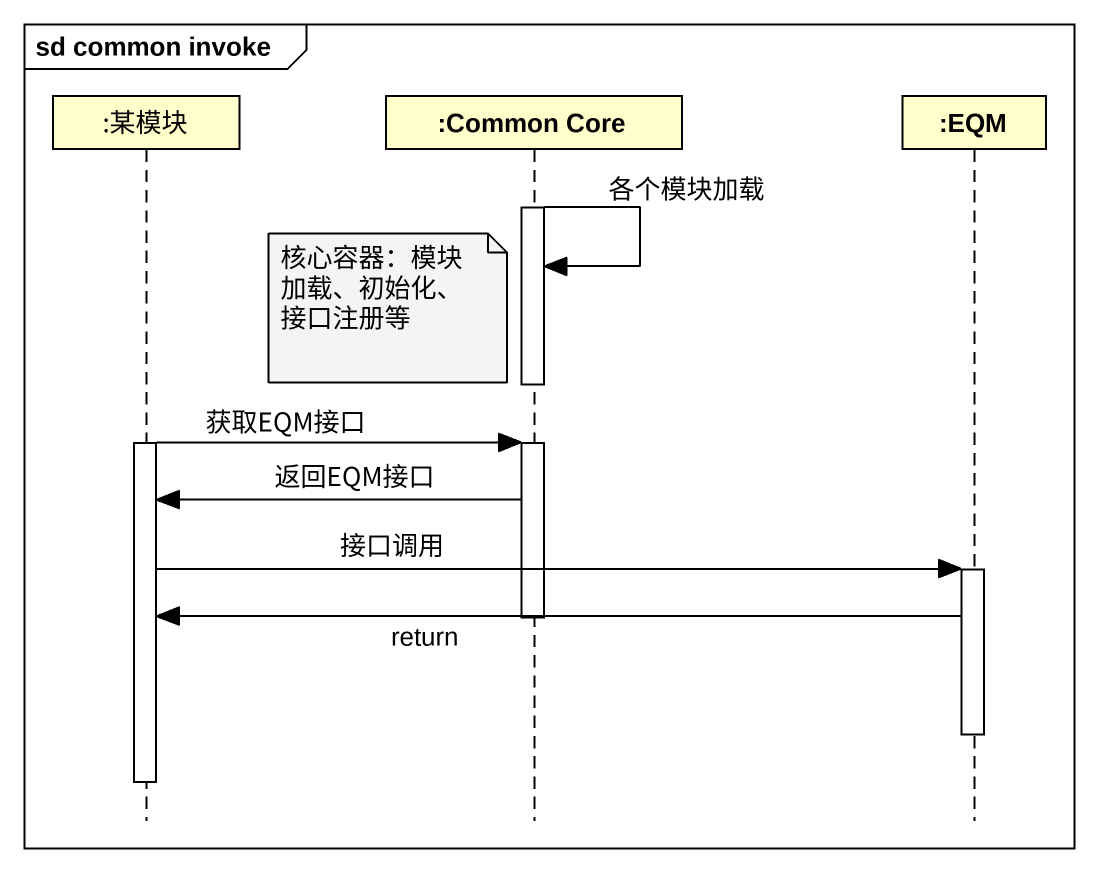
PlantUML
@startuml
mainframe sd common invoke
hide footbox
participant ":某模块" as 某模块
participant ":Common Core" as Common_Core
participant ":EQM" as EQM

activate Common_Core
Common_Core -> Common_Core : 各个模块加载
note left of Common_Core
  核心容器：模块加载、初始化、
  接口注册等
end note
deactivate Common_Core
activate 某模块
某模块 -> Common_Core : 获取EQM接口
activate Common_Core
Common_Core -> 某模块 : 返回EQM接口
某模块 -> EQM : 接口调用
activate EQM
EQM -> 某模块 : return
deactivate Common_Core
deactivate EQM
deactivate 某模块
@enduml
